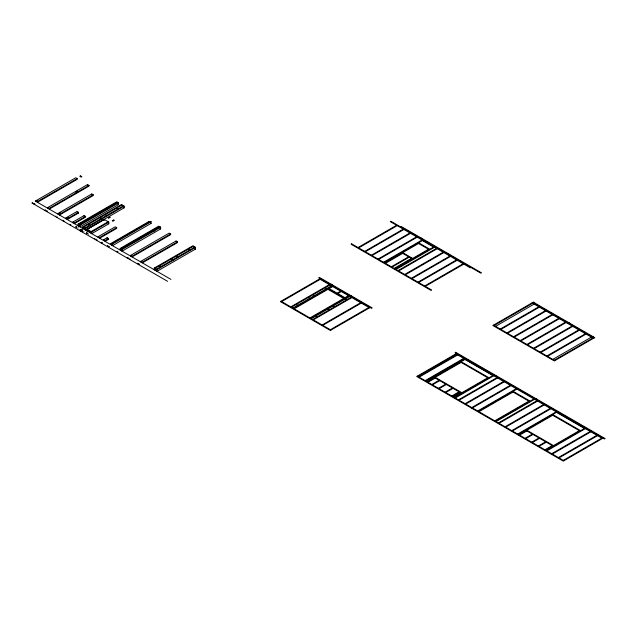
<?xml version="1.0" encoding="UTF-8"?>
<svg xmlns="http://www.w3.org/2000/svg" width="637" height="637" viewBox="0 0 637 637"><rect width="100%" height="100%" fill="white"/><g stroke="black" fill="none" stroke-linecap="round" stroke-linejoin="round"><path stroke-width="0.96" d="M47.242 211.564L47.592 211.293L47.17 211.38M82.022 229.989L81.425 230.061M32.344 202.677L32.487 202.654M37.647 200.48L35.951 201.451L35.951 200.735L75.763 177.747L77.22 178.591L77.22 179.308L37.408 202.295L37.408 201.571L77.22 178.591M32.885 203.362L33.172 203.147M34 204.143L34.462 203.928M47.743 208.259L47.743 207.543L87.556 184.555L89.013 185.399L89.013 186.115L49.2 209.103L49.2 208.379L89.013 185.399M75.692 192.127L77.388 191.148M45.227 209.923L44.813 210.162M45.211 210.393L45.561 210.162M46.692 210.903L46.278 211.142M60.539 212.726L58.007 214.183L58.007 213.467L91.776 193.966L93.233 194.803L93.233 195.527L59.464 215.027L59.464 214.303L93.233 194.803M55.586 216.413L55.952 216.142M68.215 217.297L65.802 218.69L65.802 217.965L77.045 211.476L78.502 212.32L78.502 213.037L67.259 219.526L67.259 218.81L78.502 212.32M62.617 220.49L63.031 220.251M63.851 221.158L64.074 221.023M72.889 222.783L72.889 222.058L84.132 215.569L85.589 216.413L85.589 217.129L74.346 223.619L74.346 222.902L85.589 216.413M70.484 224.574L70.548 224.479M70.181 224.75L70.675 224.55M70.309 224.821L70.803 224.63M78.104 225.793L78.104 224.105L116.667 201.841L118.538 202.924L118.538 204.604L79.975 226.868L79.975 225.187L118.538 202.924M117.288 202.2L78.725 224.463L78.725 226.151M76.098 226.684L75.676 226.868L76.376 226.788M117.909 202.566L79.354 224.829L79.354 226.509M76.265 227.21L76.567 227.035M76.392 227.282L76.886 227.09M77.881 228.142L78.247 227.871M82.858 228.54L82.858 226.852L121.42 204.588L124.127 206.149L124.127 207.837L85.565 230.1L85.565 228.412L124.127 206.149M81.074 229.909L80.955 229.846M80.453 230.705L80.748 230.53M81.432 230.116L81.894 229.901M123.506 205.791L84.944 228.054L84.944 229.734M80.851 230.936L81.321 230.721L80.732 230.865M86.927 230.881L86.927 229.201L103.998 219.343L108.784 222.114L108.784 223.794L91.712 233.652L91.712 231.964L108.784 222.114M83.766 231.414L83.988 231.287M86.855 232.831L86.568 233.142M86.513 233.118L86.799 232.8M86.879 233.277L87.102 233.15M88.296 234.145L88.559 233.986M98.186 237.386L98.186 236.661L115.257 226.812L116.714 227.648L116.714 228.372L99.643 238.23L99.643 237.505L116.714 227.648M95.773 239.416L96.187 239.178M96.92 240.038L97.15 239.902M103.584 240.499L103.584 239.783L107.12 237.736L108.577 238.58L108.577 239.297L105.041 241.343L105.041 240.619L108.577 238.58M101.243 242.578L101.609 242.307M101.729 242.816L101.944 242.633M102.438 242.785L102.016 243.023M110.432 244.457L110.432 243.732L148.994 221.469L148.994 222.194M107.557 246.081L108.155 245.946L107.685 246.153M111.889 245.293L111.889 243.613L150.451 221.35L151.073 221.708L151.073 223.388L112.51 245.651L112.51 243.971L151.073 221.708M108.871 246.623L109.285 246.599L108.744 246.758M120.202 250.094L120.202 248.414L158.764 226.151L160.635 227.234L160.635 228.914L122.073 251.177L122.073 249.497L160.635 227.234M159.385 226.509L120.823 248.772L120.823 250.452M160.014 226.868L121.452 249.131L121.452 250.819M117.614 251.933L118.06 251.838M130.601 256.098L130.601 255.381L169.163 233.118L170.62 233.954L170.62 234.679L132.058 256.942L132.058 256.217L170.62 233.954M127.623 257.531L127.153 257.611M127.838 258.001L128.204 257.73M129.892 259.187L130.155 259.028M140.881 262.03L140.881 261.313L176.059 241.001L177.516 241.845L177.516 242.562L142.338 262.874L142.338 262.149L177.516 241.845M137.863 263.304L137.496 263.511L137.918 263.336M137.998 263.933L138.364 263.67M138.89 263.973L138.627 264.132M139.32 264.419L139.463 264.554M154.273 269.762L154.273 268.081L192.828 245.818L195.535 247.379L195.535 249.067L156.973 271.33L156.973 269.642L195.535 247.379M358.034 247.538L396.596 225.275M358.663 247.897L397.225 225.633M400.864 227.019L401.493 226.653L481.421 272.803L480.8 273.162L390.871 221.246L390.25 221.604L470.186 267.755L470.807 267.397M364.698 251.384L403.261 229.121M365.32 251.742L403.882 229.479M320.196 278.608L280.384 301.596L330.34 330.436L370.153 307.456M281.634 301.596L320.196 279.332M371.363 255.23L409.917 232.967M371.984 255.588L410.547 233.325M290.791 306.883L329.353 284.62M291.412 307.241L329.974 284.978M292.869 308.085L331.431 285.822M378.02 259.076L416.582 236.813M293.498 308.443L332.06 286.18M378.649 259.434L417.203 237.171M294.119 308.81L327.896 289.309M329.146 288.585L332.681 286.546M383.53 262.253L422.092 239.99M384.159 262.619L422.721 240.356M384.78 262.977L418.557 243.477M385.409 263.336L402.68 253.359M337.156 293.211L340.699 291.173M337.785 293.569L341.321 291.531M391.341 266.768L408.62 256.791M391.97 267.126L409.249 257.149M394.144 268.384L411.422 258.407M394.773 268.742L428.55 249.242M309.94 317.943L343.717 298.442M344.967 297.718L348.503 295.679M395.394 269.109L433.956 246.845M310.569 318.301L349.124 296.038M396.023 269.467L434.585 247.204M311.19 318.659L349.753 296.396M312.648 319.503L351.21 297.24M398.006 270.614L436.568 248.35M313.269 319.862L351.831 297.598M398.627 270.972L437.189 248.709M404.662 274.459L443.225 252.196M405.291 274.818L443.854 252.555M322.115 324.974L360.677 302.71M322.744 325.332L361.306 303.069M411.327 278.305L449.889 256.042M411.948 278.664L450.51 256.4M330.34 329.719L368.903 307.456M417.991 282.151L456.546 259.888M418.613 282.51L457.175 260.246M424.648 285.997L463.21 263.734M425.269 286.355L463.832 264.092M533.296 302.161L492.863 325.507L554.27 360.956L594.703 337.61L533.296 302.161L534.132 303.363L534.754 303.005L532.675 302.519L594.082 337.976L593.246 336.774L592.625 337.132L594.703 337.61M494.113 325.507L532.675 303.244M495.57 326.343L534.132 304.08M456.522 353.503L416.717 376.491L563.259 461.1L603.072 438.113M417.96 376.491L456.522 354.228M500.252 329.05L538.814 306.787M418.485 376.793L457.048 354.53M500.881 329.409L539.443 307.145M419.106 377.152L457.669 354.889M506.917 332.896L545.479 310.633M425.142 380.639L463.704 358.376M507.538 333.255L546.1 310.991M425.771 380.998L464.333 358.735M426.081 381.181L464.644 358.918M426.702 381.539L465.265 359.276M427.331 381.897L461.1 362.397M427.953 382.256L435.238 378.052M513.573 336.742L552.136 314.479M431.806 384.485L439.092 380.273M514.202 337.1L552.765 314.837M432.427 384.844L439.713 380.639M520.238 340.588L558.8 318.325M438.463 388.331L445.749 384.119M520.859 340.946L559.421 318.683M439.092 388.689L446.378 384.485M526.895 344.434L565.457 322.171M445.128 392.177L452.413 387.965M527.524 344.792L566.086 322.529M445.749 392.535L453.034 388.331M533.559 348.28L572.122 326.017M451.792 396.023L459.078 391.811M534.18 348.638L572.743 326.375M452.413 396.381L459.699 392.177M453.353 396.923L460.639 392.718M453.974 397.281L487.751 377.781M454.603 397.639L493.157 375.376M455.224 398.006L493.786 375.742M495.244 375.862L495.865 375.496M540.224 352.126L578.778 329.862M458.449 399.869L497.011 377.606M540.845 352.484L579.407 330.221M459.078 400.227L497.632 377.964M546.88 355.972L585.443 333.708M465.114 403.715L503.676 381.452M547.509 356.33L586.064 334.067M465.735 404.073L504.297 381.81M552.812 359.395L591.375 337.132M471.77 407.561L510.333 385.297M471.46 408.102L472.081 407.736M510.643 385.473L511.272 385.114M554.27 360.239L592.832 337.976M472.399 407.919L510.962 385.656M477.702 410.984L516.265 388.721M478.331 411.343L516.894 389.08M478.952 411.701L513.04 392.026M494.774 420.834L528.861 401.159M495.395 421.2L533.957 398.937M496.024 421.559L534.586 399.295M498.413 422.944L536.975 400.681M499.042 423.302L537.604 401.039M505.077 426.79L543.64 404.519M505.698 427.148L544.261 404.885M511.742 430.628L550.296 408.365M512.363 430.994L550.925 408.731M517.674 434.06L556.236 411.797M518.295 434.418L556.857 412.155M518.924 434.776L552.693 415.276M519.545 435.135L526.831 430.931M525.063 438.32L532.349 434.116M525.684 438.686L532.97 434.474M531.72 442.166L539.006 437.961M532.349 442.532L539.635 438.32M538.384 446.011L545.67 441.807M539.006 446.378L546.291 442.166M544.938 449.802L552.223 445.597M545.567 450.16L579.336 430.66M546.188 450.518L584.75 428.255M546.817 450.885L585.371 428.621M551.706 453.703L590.268 431.44M551.395 454.245L552.016 453.886M590.579 431.623L591.2 431.265M552.327 454.07L590.889 431.806M558.362 457.549L596.925 435.286M558.991 457.915L597.554 435.652M563.259 460.376L601.822 438.113M81.464 229.853L82.125 230.108M79.625 229.885L79.394 230.228M532.054 302.878L593.461 338.335M422.403 240.531L433.646 247.021M418.557 242.753L429.792 249.242M417.928 243.119L429.171 249.608M402.68 252.642L412.672 258.407M402.058 253L412.051 258.773M493.492 325.149L554.899 360.598M455.901 353.869L602.443 438.471M464.954 359.459L492.847 375.559M556.547 412.338L584.44 428.438M319.567 278.974L369.524 307.814M513.04 391.301L530.111 401.159M461.1 361.681L489.001 377.781M552.693 414.56L580.586 430.66M512.419 391.667L529.482 401.517M460.479 362.039L488.372 378.147M552.072 414.918L579.965 431.026M328.517 288.227L345.588 298.076M327.896 288.585L344.967 298.442M325.188 287.741L326.646 288.585M327.275 288.943L344.338 298.801M344.967 299.159L346.424 300.003M313.093 294.732L314.551 295.568M332.864 306.15L334.321 306.986M308.3 297.495L309.757 298.339M328.079 308.913L329.536 309.749M435.238 377.335L461.881 392.718M526.831 430.214L553.473 445.597M434.617 377.693L461.26 393.077M526.202 430.572L552.852 445.956M296.205 304.478L297.662 305.322M315.976 315.896L317.433 316.74M417.339 376.133L563.88 460.734M117.909 204.246L118.538 204.604M123.506 207.471L124.127 207.837M150.451 223.03L151.073 223.388M160.014 228.556L160.635 228.914M194.914 248.701L195.535 249.067M281.005 301.237L330.969 330.077M155.014 229.758L154.393 229.392L154.393 231.08M105.264 214.637L106.721 215.481M142.608 236.2L143.229 236.558M176.568 255.931L178.026 256.767M138.237 239.448L137.608 239.082L137.608 240.77M108.155 223.436L108.784 223.794M77.045 212.201L78.502 213.037M89.936 225.172L88.479 224.328L88.479 225.052M125.823 245.89L126.445 246.248M161.137 266.521L159.68 265.677L159.68 266.401M78.104 224.105L79.975 225.187M82.858 226.852L85.565 228.412M86.927 229.201L91.712 231.964M111.889 243.613L112.51 243.971M120.202 248.414L122.073 249.497M154.273 268.081L156.973 269.642M83.487 227.935L84.944 228.779M87.237 230.1L91.091 232.322M154.895 269.164L156.352 270.008M35.951 200.735L37.408 201.571M47.743 207.543L49.2 208.379M58.007 213.467L59.464 214.303M65.802 217.965L67.259 218.81M72.889 222.058L74.346 222.902M87.237 230.339L91.091 232.569M98.186 236.661L99.643 237.505M103.584 239.783L105.041 240.619M110.432 243.732L111.889 244.576M130.601 255.381L132.058 256.217M140.881 261.313L142.338 262.149M35.322 201.085L170.931 279.388M80.939 229.352L80.373 229.503L80.899 229.384M87.548 233.23L87.181 233.5M94.865 238.413L94.499 238.628M117.041 251.249L116.675 251.464M117.272 251.376L116.905 251.647M139.28 264.068L138.914 264.339M47.082 210.998L46.716 211.261M57.37 216.962L57.004 217.233M63.246 220.37L62.888 220.641M101.498 242.371L101.259 242.713M129.04 258.216L128.682 258.487M82.539 231.565L82.173 231.828M107.446 246.009L107.884 246.264M31.85 202.956L167.579 281.323M194.914 247.745L194.914 247.021L154.895 270.128L154.895 268.44L193.457 246.177L193.457 246.901M176.059 241.001L176.059 241.726M156.352 269.284L156.352 270.964M122.049 205.671L122.049 204.955L83.487 227.218L83.487 228.898M108.155 222.472L108.155 221.748L91.091 231.605L91.091 233.285M107.12 237.736L107.12 238.461M104.309 220.251L104.309 219.526L87.237 229.384L87.237 231.064M101.721 219.088L101.721 218.364L100.264 217.528L100.264 218.244M91.776 193.966L91.776 194.683M87.556 184.555L87.556 185.279M84.132 215.569L84.132 216.285M80.413 175.9L79.784 176.266L81.241 177.102L81.87 176.744L80.413 175.9M34.852 204.023L34.438 204.262L34.852 204.023M82.133 230.045L81.719 230.283L82.133 230.045M110.066 217.209L108.609 218.053L110.066 217.209M113.697 220.02L112.239 220.864L112.868 221.222L114.326 220.378L113.697 220.02M351.688 243.867L351.067 244.234L430.994 290.384L431.623 290.018L351.688 243.867M319.36 277.406L318.739 277.772L371.61 308.292L372.231 307.934L319.36 277.406M331.224 284.261L330.603 284.62L332.681 285.097L332.06 285.464L331.224 284.261M420.436 237.593L419.807 237.951L421.893 238.429L421.264 238.795L420.436 237.593M351.003 295.679L350.374 296.038L352.46 296.516L351.831 296.882L351.003 295.679M448.329 253.693L447.7 254.059L449.786 254.537L449.157 254.896L448.329 253.693M455.694 352.309L455.065 352.667L604.529 438.957L605.15 438.59L455.694 352.309M568.475 322.473L567.854 322.832L569.932 323.309L569.311 323.676L568.475 322.473M535.836 398.571L535.207 398.937L537.294 399.415L536.665 399.773L535.836 398.571M190.129 249.784L188.671 248.94L188.671 249.664L190.129 250.508L190.129 249.784M118.506 208.673L117.049 207.837L117.049 208.554L118.506 209.398L118.506 208.673M173.24 259.538L171.783 258.694L171.783 259.41L173.24 260.254L173.24 259.538"/></g></svg>
